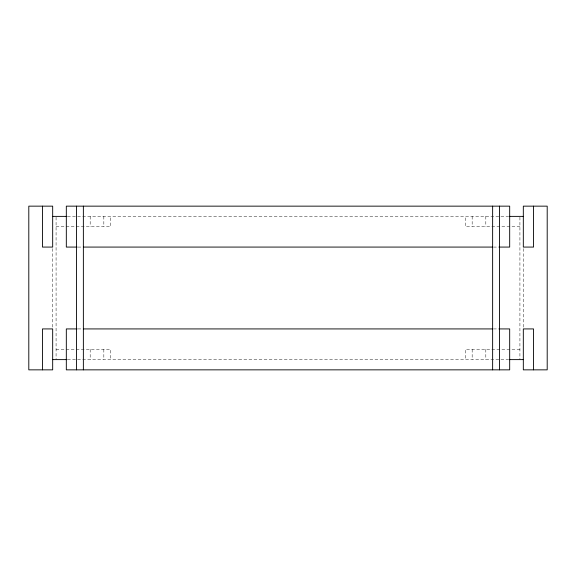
<?xml version="1.0" encoding="UTF-8"?>
<svg xmlns="http://www.w3.org/2000/svg" width="576" height="576" viewBox="0 0 576 576"><rect width="100%" height="100%" fill="white"/><g stroke="black" fill="none" stroke-linecap="round" stroke-linejoin="round"><path stroke-width="0.43" stroke-dasharray="2.88 2.16" d="M67.529 216.382L508.471 216.382M56.081 226.613L110.65 226.613L110.65 216.382M519.919 226.613L465.35 226.613L465.35 216.382M78.005 247.075L82.505 247.075M493.495 247.075L497.995 247.075M78.005 328.925L82.505 328.925M493.495 328.925L497.995 328.925M56.081 349.387L110.65 349.387L110.65 359.618M519.919 349.387L465.35 349.387L465.35 359.618M67.529 359.618L508.471 359.618M523.325 248.609L523.325 327.391M519.919 217.231L519.919 359.618M485.813 216.382L485.813 226.613M485.813 349.387L485.813 359.618M472.169 216.382L472.169 226.613M472.169 349.387L472.169 359.618M103.831 216.382L103.831 226.613M103.831 349.387L103.831 359.618M90.187 216.382L90.187 226.613M90.187 349.387L90.187 359.618M56.081 217.231L56.081 359.618M52.675 248.609L52.675 327.391"/><path stroke-width="0.86" d="M52.675 216.382L66.823 216.382M509.177 216.382L523.325 216.382M77.105 247.075L66.319 247.075L66.319 206.15L509.681 206.15L509.681 247.075L498.895 247.075M83.405 247.075L492.595 247.075M77.105 328.925L66.319 328.925L66.319 369.85L509.681 369.85L509.681 328.925L498.895 328.925M83.405 328.925L492.595 328.925M52.675 359.618L66.823 359.618M509.177 359.618L523.325 359.618M533.556 206.15L533.556 247.075L523.325 247.075L523.325 206.15L547.2 206.15L547.2 369.85L523.325 369.85L523.325 328.925L533.556 328.925L533.556 369.85M499.45 206.15L499.45 369.85M492.631 206.15L492.631 369.85M83.369 206.15L83.369 369.85M76.55 206.15L76.55 369.85M42.444 206.15L42.444 247.075L52.675 247.075L52.675 206.15L28.8 206.15L28.8 369.85L52.675 369.85L52.675 328.925L42.444 328.925L42.444 369.85"/></g></svg>
